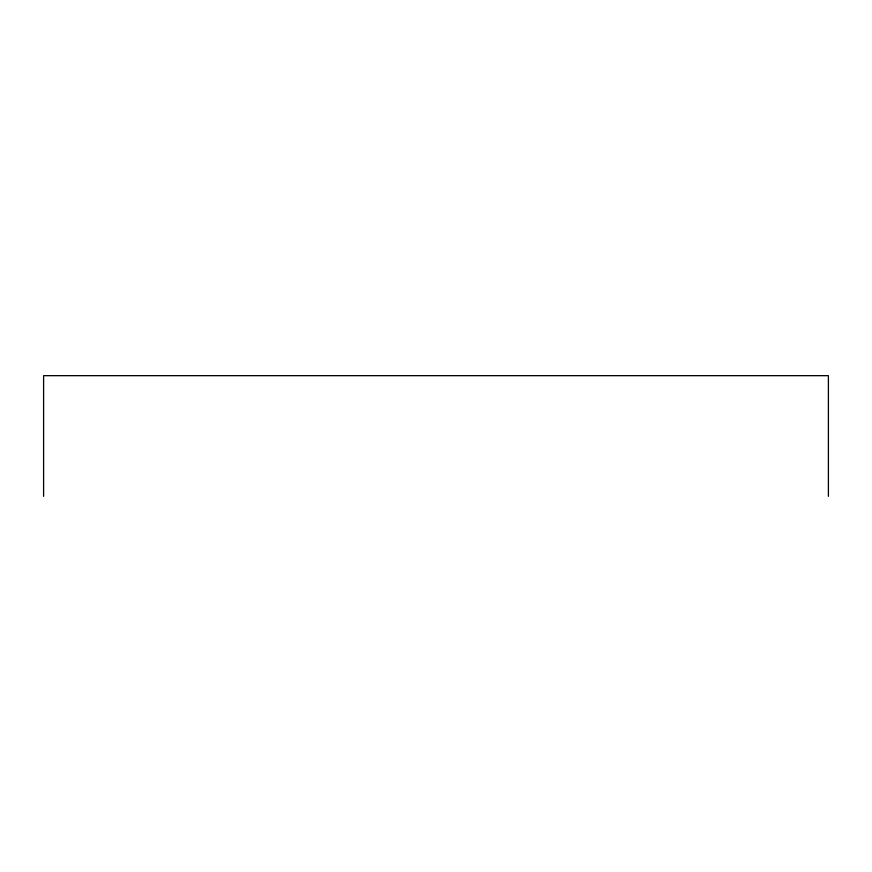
<?xml version="1.0" encoding="UTF-8"?>
<svg xmlns="http://www.w3.org/2000/svg" width="872" height="872" viewBox="0 0 872 872"><rect width="100%" height="100%" fill="white"/><g stroke="black" fill="none" stroke-linecap="round" stroke-linejoin="round"><path stroke-width="1.31" d="M828.4 496.332L828.4 375.668L43.6 375.668L43.6 496.332"/></g></svg>
